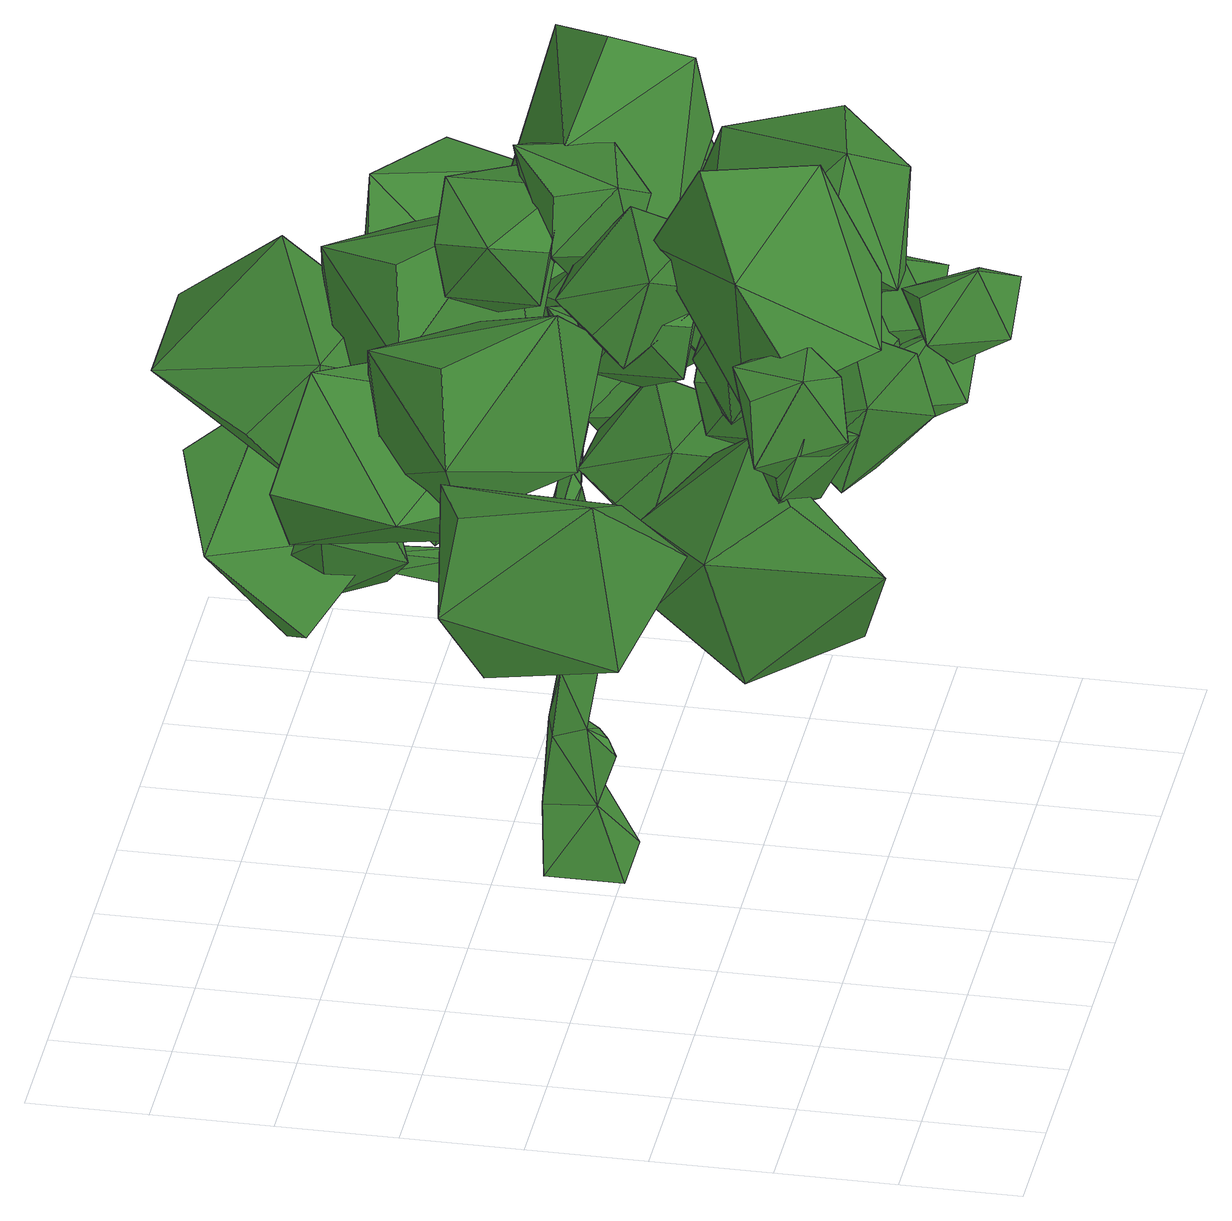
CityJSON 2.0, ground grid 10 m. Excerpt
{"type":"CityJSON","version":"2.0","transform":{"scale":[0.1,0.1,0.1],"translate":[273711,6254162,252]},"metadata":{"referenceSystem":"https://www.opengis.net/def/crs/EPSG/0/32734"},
"CityObjects":{
"tree1":{"type":"SolitaryVegetationObject","attributes":{"height":3.15,"width":0.2,"group":"standard","type":"broadleaf","footprint":[263572.54,6242870.1],"ground_height":12.13},"geometry":[{"type":"MultiSurface","lod":"2","boundaries":[[[0,1,2]],[[3,4,5]],[[0,6,7]],[[8,9,6]],[[9,10,11]],[[3,12,13]],[[2,8,0]],[[14,15,8]],[[15,16,10]],[[17,18,19]],[[2,20,14]],[[20,21,14]],[[22,16,21]],[[23,24,25]],[[7,20,1]],[[22,26,9]],[[9,23,22]],[[11,27,23]],[[28,29,30]],[[25,31,32]],[[33,34,35]],[[5,36,37]],[[38,39,40]],[[34,41,35]],[[28,38,34]],[[31,41,29]],[[39,42,43]],[[41,44,29]],[[29,39,30]],[[41,40,45]],[[46,42,47]],[[40,47,45]],[[39,46,40]],[[44,47,42]],[[48,49,50]],[[11,48,51]],[[11,12,3]],[[10,13,48]],[[52,53,54]],[[51,50,55]],[[12,55,52]],[[12,49,13]],[[56,57,58]],[[52,59,49]],[[49,56,50]],[[55,56,53]],[[60,57,61]],[[53,58,60]],[[53,61,54]],[[54,57,59]],[[62,63,64]],[[19,65,66]],[[67,65,62]],[[17,62,68]],[[10,17,32]],[[10,66,67]],[[16,19,66]],[[32,19,25]],[[64,69,70]],[[68,71,18]],[[18,63,65]],[[68,64,72]],[[70,73,74]],[[72,75,71]],[[63,75,69]],[[64,76,72]],[[73,77,74]],[[76,78,75]],[[75,73,69]],[[76,74,77]],[[79,80,81]],[[22,81,80]],[[9,79,6]],[[20,79,81]],[[82,83,84]],[[33,85,86]],[[33,28,34]],[[87,32,31]],[[33,36,88]],[[86,82,84]],[[27,37,82]],[[89,90,91]],[[82,92,93]],[[84,89,36]],[[37,89,92]],[[94,91,90]],[[89,95,92]],[[83,94,90]],[[93,95,94]],[[86,24,27]],[[86,85,24]],[[85,25,24]],[[5,87,88]],[[5,4,87]],[[4,32,87]],[[0,7,1]],[[0,8,6]],[[8,15,9]],[[9,15,10]],[[13,32,4]],[[4,3,13]],[[2,14,8]],[[14,21,15]],[[15,21,16]],[[17,68,18]],[[2,1,20]],[[20,22,21]],[[22,23,16]],[[25,16,23]],[[23,27,24]],[[7,6,20]],[[22,80,26]],[[9,11,23]],[[11,3,27]],[[28,31,29]],[[25,35,31]],[[35,25,85]],[[85,33,35]],[[37,3,5]],[[5,88,36]],[[38,30,39]],[[34,38,41]],[[28,30,38]],[[31,35,41]],[[39,44,42]],[[41,45,44]],[[29,44,39]],[[41,38,40]],[[46,43,42]],[[40,46,47]],[[39,43,46]],[[44,45,47]],[[48,13,49]],[[11,10,48]],[[11,51,12]],[[10,32,13]],[[52,55,53]],[[51,48,50]],[[12,51,55]],[[12,52,49]],[[56,59,57]],[[52,54,59]],[[49,59,56]],[[55,50,56]],[[60,58,57]],[[53,56,58]],[[53,60,61]],[[54,61,57]],[[62,65,63]],[[19,18,65]],[[67,66,65]],[[17,67,62]],[[10,67,17]],[[10,16,66]],[[16,25,19]],[[32,17,19]],[[64,63,69]],[[68,72,71]],[[18,71,63]],[[68,62,64]],[[70,69,73]],[[72,76,75]],[[63,71,75]],[[64,70,76]],[[73,78,77]],[[76,77,78]],[[75,78,73]],[[76,70,74]],[[79,26,80]],[[22,20,81]],[[9,26,79]],[[20,6,79]],[[82,93,83]],[[33,88,28]],[[28,88,31]],[[88,87,31]],[[33,84,36]],[[84,33,86]],[[86,27,82]],[[27,3,37]],[[89,83,90]],[[82,37,92]],[[84,83,89]],[[37,36,89]],[[94,95,91]],[[89,91,95]],[[83,93,94]],[[93,92,95]],[[96,97,98]],[[99,100,101]],[[102,103,104]],[[96,98,104]],[[105,106,107]],[[108,109,110]],[[111,112,113]],[[105,107,113]],[[114,115,116]],[[117,118,119]],[[120,121,122]],[[114,116,122]],[[123,124,125]],[[126,127,128]],[[129,130,131]],[[123,125,131]],[[132,133,134]],[[135,136,137]],[[138,139,140]],[[132,134,140]],[[141,142,143]],[[144,145,146]],[[147,148,149]],[[141,143,149]],[[150,151,152]],[[153,154,155]],[[156,157,158]],[[150,152,158]],[[159,160,161]],[[162,163,164]],[[165,166,167]],[[159,161,167]],[[168,169,170]],[[171,172,173]],[[174,175,176]],[[168,170,176]],[[177,178,179]],[[180,181,182]],[[183,184,185]],[[177,179,185]],[[186,187,188]],[[189,190,191]],[[192,193,194]],[[186,188,194]],[[195,196,197]],[[198,199,200]],[[201,202,203]],[[195,197,203]],[[204,205,206]],[[207,208,209]],[[210,211,212]],[[204,206,212]],[[213,214,215]],[[216,217,218]],[[219,220,221]],[[213,215,221]],[[222,223,224]],[[225,226,227]],[[228,229,230]],[[222,224,230]],[[231,232,233]],[[234,235,236]],[[237,238,239]],[[231,233,239]],[[240,241,242]],[[243,244,245]],[[246,247,248]],[[240,242,248]],[[249,250,251]],[[252,253,254]],[[255,256,257]],[[249,251,257]],[[258,259,260]],[[261,262,263]],[[264,265,266]],[[258,260,266]],[[267,268,269]],[[270,271,272]],[[273,274,275]],[[267,269,275]],[[276,277,278]],[[279,280,281]],[[282,283,284]],[[276,278,284]],[[285,286,287]],[[288,289,290]],[[291,292,293]],[[285,287,293]],[[294,295,296]],[[297,298,299]],[[300,301,302]],[[294,296,302]],[[303,304,305]],[[306,307,308]],[[309,310,311]],[[303,305,311]],[[312,313,314]],[[315,316,317]],[[318,319,320]],[[312,314,320]],[[321,322,323]],[[324,325,326]],[[327,328,329]],[[321,323,329]],[[330,331,332]],[[333,334,335]],[[336,337,338]],[[330,332,338]],[[339,340,341]],[[342,343,344]],[[345,346,347]],[[339,341,347]],[[348,349,350]],[[351,352,353]],[[354,355,356]],[[348,350,356]],[[357,358,359]],[[360,361,362]],[[363,364,365]],[[357,359,365]],[[366,367,368]],[[369,370,371]],[[372,373,374]],[[366,368,374]],[[375,376,377]],[[378,379,380]],[[381,382,383]],[[375,377,383]],[[384,385,386]],[[387,388,389]],[[390,391,392]],[[384,386,392]],[[393,394,395]],[[396,397,398]],[[399,400,401]],[[393,395,401]],[[402,403,404]],[[405,406,407]],[[408,409,410]],[[402,404,410]],[[411,412,413]],[[414,415,416]],[[417,418,419]],[[411,413,419]],[[419,416,417]],[[419,413,416]],[[413,414,416]],[[419,412,411]],[[419,418,412]],[[418,420,412]],[[416,418,417]],[[416,415,418]],[[415,420,418]],[[413,415,414]],[[413,412,415]],[[412,420,415]],[[410,407,408]],[[410,404,407]],[[404,405,407]],[[410,403,402]],[[410,409,403]],[[409,421,403]],[[407,409,408]],[[407,406,409]],[[406,421,409]],[[404,406,405]],[[404,403,406]],[[403,421,406]],[[401,398,399]],[[401,395,398]],[[395,396,398]],[[401,394,393]],[[401,400,394]],[[400,422,394]],[[398,400,399]],[[398,397,400]],[[397,422,400]],[[395,397,396]],[[395,394,397]],[[394,422,397]],[[392,389,390]],[[392,386,389]],[[386,387,389]],[[392,385,384]],[[392,391,385]],[[391,423,385]],[[389,391,390]],[[389,388,391]],[[388,423,391]],[[386,388,387]],[[386,385,388]],[[385,423,388]],[[383,380,381]],[[383,377,380]],[[377,378,380]],[[383,376,375]],[[383,382,376]],[[382,424,376]],[[380,382,381]],[[380,379,382]],[[379,424,382]],[[377,379,378]],[[377,376,379]],[[376,424,379]],[[374,371,372]],[[374,368,371]],[[368,369,371]],[[374,367,366]],[[374,373,367]],[[373,425,367]],[[371,373,372]],[[371,370,373]],[[370,425,373]],[[368,370,369]],[[368,367,370]],[[367,425,370]],[[365,362,363]],[[365,359,362]],[[359,360,362]],[[365,358,357]],[[365,364,358]],[[364,426,358]],[[362,364,363]],[[362,361,364]],[[361,426,364]],[[359,361,360]],[[359,358,361]],[[358,426,361]],[[356,353,354]],[[356,350,353]],[[350,351,353]],[[356,349,348]],[[356,355,349]],[[355,427,349]],[[353,355,354]],[[353,352,355]],[[352,427,355]],[[350,352,351]],[[350,349,352]],[[349,427,352]],[[347,344,345]],[[347,341,344]],[[341,342,344]],[[347,340,339]],[[347,346,340]],[[346,428,340]],[[344,346,345]],[[344,343,346]],[[343,428,346]],[[341,343,342]],[[341,340,343]],[[340,428,343]],[[338,335,336]],[[338,332,335]],[[332,333,335]],[[338,331,330]],[[338,337,331]],[[337,429,331]],[[335,337,336]],[[335,334,337]],[[334,429,337]],[[332,334,333]],[[332,331,334]],[[331,429,334]],[[329,326,327]],[[329,323,326]],[[323,324,326]],[[329,322,321]],[[329,328,322]],[[328,430,322]],[[326,328,327]],[[326,325,328]],[[325,430,328]],[[323,325,324]],[[323,322,325]],[[322,430,325]],[[320,317,318]],[[320,314,317]],[[314,315,317]],[[320,313,312]],[[320,319,313]],[[319,431,313]],[[317,319,318]],[[317,316,319]],[[316,431,319]],[[314,316,315]],[[314,313,316]],[[313,431,316]],[[311,308,309]],[[311,305,308]],[[305,306,308]],[[311,304,303]],[[311,310,304]],[[310,432,304]],[[308,310,309]],[[308,307,310]],[[307,432,310]],[[305,307,306]],[[305,304,307]],[[304,432,307]],[[302,299,300]],[[302,296,299]],[[296,297,299]],[[302,295,294]],[[302,301,295]],[[301,433,295]],[[299,301,300]],[[299,298,301]],[[298,433,301]],[[296,298,297]],[[296,295,298]],[[295,433,298]],[[293,290,291]],[[293,287,290]],[[287,288,290]],[[293,286,285]],[[293,292,286]],[[292,434,286]],[[290,292,291]],[[290,289,292]],[[289,434,292]],[[287,289,288]],[[287,286,289]],[[286,434,289]],[[284,281,282]],[[284,278,281]],[[278,279,281]],[[284,277,276]],[[284,283,277]],[[283,435,277]],[[281,283,282]],[[281,280,283]],[[280,435,283]],[[278,280,279]],[[278,277,280]],[[277,435,280]],[[275,272,273]],[[275,269,272]],[[269,270,272]],[[275,268,267]],[[275,274,268]],[[274,436,268]],[[272,274,273]],[[272,271,274]],[[271,436,274]],[[269,271,270]],[[269,268,271]],[[268,436,271]],[[266,263,264]],[[266,260,263]],[[260,261,263]],[[266,259,258]],[[266,265,259]],[[265,437,259]],[[263,265,264]],[[263,262,265]],[[262,437,265]],[[260,262,261]],[[260,259,262]],[[259,437,262]],[[257,254,255]],[[257,251,254]],[[251,252,254]],[[257,250,249]],[[257,256,250]],[[256,438,250]],[[254,256,255]],[[254,253,256]],[[253,438,256]],[[251,253,252]],[[251,250,253]],[[250,438,253]],[[248,245,246]],[[248,242,245]],[[242,243,245]],[[248,241,240]],[[248,247,241]],[[247,439,241]],[[245,247,246]],[[245,244,247]],[[244,439,247]],[[242,244,243]],[[242,241,244]],[[241,439,244]],[[239,236,237]],[[239,233,236]],[[233,234,236]],[[239,232,231]],[[239,238,232]],[[238,440,232]],[[236,238,237]],[[236,235,238]],[[235,440,238]],[[233,235,234]],[[233,232,235]],[[232,440,235]],[[230,227,228]],[[230,224,227]],[[224,225,227]],[[230,223,222]],[[230,229,223]],[[229,441,223]],[[227,229,228]],[[227,226,229]],[[226,441,229]],[[224,226,225]],[[224,223,226]],[[223,441,226]],[[221,218,219]],[[221,215,218]],[[215,216,218]],[[221,214,213]],[[221,220,214]],[[220,442,214]],[[218,220,219]],[[218,217,220]],[[217,442,220]],[[215,217,216]],[[215,214,217]],[[214,442,217]],[[212,209,210]],[[212,206,209]],[[206,207,209]],[[212,205,204]],[[212,211,205]],[[211,443,205]],[[209,211,210]],[[209,208,211]],[[208,443,211]],[[206,208,207]],[[206,205,208]],[[205,443,208]],[[203,200,201]],[[203,197,200]],[[197,198,200]],[[203,196,195]],[[203,202,196]],[[202,444,196]],[[200,202,201]],[[200,199,202]],[[199,444,202]],[[197,199,198]],[[197,196,199]],[[196,444,199]],[[194,191,192]],[[194,188,191]],[[188,189,191]],[[194,187,186]],[[194,193,187]],[[193,445,187]],[[191,193,192]],[[191,190,193]],[[190,445,193]],[[188,190,189]],[[188,187,190]],[[187,445,190]],[[185,182,183]],[[185,179,182]],[[179,180,182]],[[185,178,177]],[[185,184,178]],[[184,446,178]],[[182,184,183]],[[182,181,184]],[[181,446,184]],[[179,181,180]],[[179,178,181]],[[178,446,181]],[[176,173,174]],[[176,170,173]],[[170,171,173]],[[176,169,168]],[[176,175,169]],[[175,447,169]],[[173,175,174]],[[173,172,175]],[[172,447,175]],[[170,172,171]],[[170,169,172]],[[169,447,172]],[[167,164,165]],[[167,161,164]],[[161,162,164]],[[167,160,159]],[[167,166,160]],[[166,448,160]],[[164,166,165]],[[164,163,166]],[[163,448,166]],[[161,163,162]],[[161,160,163]],[[160,448,163]],[[158,155,156]],[[158,152,155]],[[152,153,155]],[[158,151,150]],[[158,157,151]],[[157,449,151]],[[155,157,156]],[[155,154,157]],[[154,449,157]],[[152,154,153]],[[152,151,154]],[[151,449,154]],[[149,146,147]],[[149,143,146]],[[143,144,146]],[[149,142,141]],[[149,148,142]],[[148,450,142]],[[146,148,147]],[[146,145,148]],[[145,450,148]],[[143,145,144]],[[143,142,145]],[[142,450,145]],[[140,137,138]],[[140,134,137]],[[134,135,137]],[[140,133,132]],[[140,139,133]],[[139,451,133]],[[137,139,138]],[[137,136,139]],[[136,451,139]],[[134,136,135]],[[134,133,136]],[[133,451,136]],[[131,128,129]],[[131,125,128]],[[125,126,128]],[[131,124,123]],[[131,130,124]],[[130,452,124]],[[128,130,129]],[[128,127,130]],[[127,452,130]],[[125,127,126]],[[125,124,127]],[[124,452,127]],[[122,119,120]],[[122,116,119]],[[116,117,119]],[[122,115,114]],[[122,121,115]],[[121,453,115]],[[119,121,120]],[[119,118,121]],[[118,453,121]],[[116,118,117]],[[116,115,118]],[[115,453,118]],[[113,110,111]],[[113,107,110]],[[107,108,110]],[[113,106,105]],[[113,112,106]],[[112,454,106]],[[110,112,111]],[[110,109,112]],[[109,454,112]],[[107,109,108]],[[107,106,109]],[[106,454,109]],[[104,101,102]],[[104,98,101]],[[98,99,101]],[[104,97,96]],[[104,103,97]],[[103,455,97]],[[101,103,102]],[[101,100,103]],[[100,455,103]],[[98,100,99]],[[98,97,100]],[[97,455,100]]]}]}
},
"vertices":[
[388,362,2],[322,297,2],[322,362,2],[370,327,245],[365,339,245],[366,326,256],[377,325,62],[388,297,2],[373,369,61],[373,340,120],[362,351,208],[376,326,210],[434,355,256],[429,366,252],[333,365,61],[366,366,121],[336,351,181],[352,386,235],[334,436,276],[342,379,232],[337,322,62],[337,358,121],[342,331,128],[349,323,181],[342,320,237],[337,330,235],[362,325,118],[352,312,239],[325,328,322],[260,339,402],[263,328,409],[316,342,317],[356,346,241],[344,312,259],[313,318,315],[304,331,310],[396,271,275],[404,272,260],[259,320,399],[155,329,387],[153,322,378],[255,331,392],[99,333,419],[101,329,421],[154,338,381],[152,331,371],[99,326,418],[97,330,416],[437,368,239],[470,368,302],[482,370,298],[443,356,241],[471,358,305],[466,347,362],[455,346,366],[484,360,300],[465,356,361],[512,359,407],[515,360,405],[454,354,364],[516,357,406],[513,357,408],[355,447,258],[328,488,263],[347,489,263],[330,444,256],[341,388,208],[356,389,218],[349,437,278],[333,522,244],[350,523,244],[331,492,278],[342,493,279],[331,570,269],[340,572,270],[335,526,258],[345,528,258],[337,568,277],[332,568,276],[363,316,103],[348,315,117],[344,308,104],[390,260,256],[419,211,304],[384,261,270],[338,320,246],[347,310,249],[359,337,254],[360,325,266],[428,221,307],[436,187,363],[441,193,364],[439,216,298],[428,205,296],[441,183,361],[447,189,362],[596,386,444],[562,313,515],[613,346,374],[563,297,332],[528,222,399],[503,352,323],[464,393,382],[425,321,451],[531,425,415],[165,378,419],[177,273,434],[116,389,356],[41,358,346],[48,252,358],[10,389,415],[38,378,491],[45,272,508],[113,406,476],[252,213,444],[286,145,368],[195,261,411],[127,237,373],[156,170,294],[98,192,434],[136,130,472],[165,59,397],[202,172,494],[469,148,644],[479,248,608],[389,131,648],[335,137,588],[339,236,549],[374,88,536],[451,96,509],[460,194,467],[486,98,583],[318,91,584],[314,139,680],[242,77,559],[182,131,553],[172,181,648],[221,182,503],[293,218,515],[288,270,608],[335,149,528],[469,247,343],[404,209,358],[493,261,394],[507,225,438],[443,187,456],[540,189,406],[525,160,358],[462,120,374],[509,207,328],[538,382,538],[603,345,553],[538,397,482],[545,361,436],[611,323,448],[501,325,450],[494,296,500],[557,256,513],[495,343,534],[190,369,419],[112,441,434],[235,393,356],[271,466,346],[196,542,358],[315,463,415],[286,453,491],[212,528,508],[248,383,476],[256,588,419],[316,675,434],[287,547,356],[364,522,346],[428,607,358],[368,478,415],[353,505,491],[417,589,508],[278,533,476],[482,367,466],[383,407,481],[515,406,403],[523,487,393],[426,531,405],[564,500,462],[541,480,538],[445,524,555],[530,400,523],[374,549,506],[448,472,521],[328,527,442],[287,457,433],[357,377,444],[244,463,502],[273,471,577],[343,392,595],[316,539,562],[233,486,498],[306,410,513],[187,465,435],[146,395,425],[216,315,437],[103,400,494],[132,409,570],[202,329,587],[175,476,555],[467,337,688],[378,356,636],[500,273,656],[518,262,579],[432,277,524],[564,326,572],[543,401,587],[458,422,531],[521,389,662],[313,649,366],[225,616,323],[346,587,403],[364,517,371],[278,479,327],[410,545,313],[389,599,258],[304,564,210],[367,655,309],[301,350,636],[353,392,649],[293,350,585],[328,341,548],[380,383,558],[342,294,565],[360,283,612],[413,322,624],[320,302,638],[360,334,456],[411,376,469],[352,334,406],[386,325,369],[438,367,378],[400,279,386],[418,267,432],[471,306,444],[378,286,458],[261,433,452],[312,475,465],[253,434,402],[287,424,365],[339,466,374],[301,378,382],[319,366,428],[372,406,440],[279,385,455],[249,478,361],[307,492,391],[229,523,344],[251,557,313],[310,574,342],[261,525,275],[288,481,278],[348,495,305],[259,459,314],[283,350,595],[346,349,620],[263,396,606],[282,442,594],[345,445,619],[286,434,544],[311,396,520],[375,396,542],[286,358,544],[283,142,491],[346,141,516],[263,188,502],[282,234,490],[345,236,515],[286,225,440],[311,187,416],[375,188,438],[286,149,441],[283,236,539],[346,235,564],[263,282,550],[282,328,538],[345,330,563],[286,319,488],[311,281,464],[375,282,487],[286,243,489],[216,128,468],[219,84,518],[251,165,476],[301,158,484],[308,114,535],[310,132,440],[287,89,424],[293,43,473],[239,108,427],[453,365,522],[457,321,573],[488,402,531],[538,395,539],[546,351,590],[547,369,495],[524,326,479],[530,280,528],[476,345,482],[234,307,552],[238,262,603],[269,343,561],[319,336,568],[326,293,619],[328,310,525],[305,268,509],[311,221,558],[257,286,511],[275,296,376],[278,251,426],[310,332,384],[360,325,392],[367,282,443],[369,300,348],[345,257,332],[352,211,381],[298,275,334],[365,243,465],[369,199,515],[401,280,473],[451,273,481],[458,229,532],[459,247,437],[436,204,421],[443,158,470],[388,223,424],[241,459,370],[245,414,420],[276,495,378],[326,488,386],[334,445,437],[335,463,342],[312,420,326],[318,374,375],[264,438,329],[468,200,432],[527,174,410],[432,187,398],[420,140,382],[476,111,358],[411,120,429],[443,119,468],[500,90,448],[451,170,470],[449,142,490],[466,100,510],[479,163,480],[508,152,458],[527,110,477],[487,142,428],[459,117,427],[475,74,445],[438,134,454],[449,119,423],[466,77,444],[479,140,413],[508,129,392],[527,87,411],[487,119,361],[459,94,361],[475,51,379],[438,111,388],[400,75,515],[417,32,535],[430,95,505],[459,84,483],[478,42,502],[438,75,453],[410,50,452],[426,7,470],[389,67,479],[323,156,504],[273,134,524],[314,181,468],[285,214,465],[233,195,484],[303,239,498],[310,226,540],[260,207,562],[335,190,530],[228,101,474],[187,84,512],[208,119,439],[179,153,439],[135,138,476],[205,182,461],[225,176,500],[183,162,539],[246,139,490],[590,310,399],[637,344,408],[559,322,428],[542,363,434],[587,399,444],[529,369,392],[554,367,356],[599,403,363],[569,325,362],[547,285,381],[581,312,342],[543,313,416],[528,355,415],[562,384,377],[489,346,396],[483,326,356],[515,354,316],[505,288,367],[172,96,573],[169,90,515],[203,128,581],[203,170,565],[201,166,507],[162,181,579],[124,160,571],[119,156,513],[137,120,586],[161,135,478],[571,366,322],[634,402,410],[144,120,531],[226,167,535],[450,3,514],[499,47,422],[499,70,489],[534,109,392],[302,385,439],[427,170,535],[336,222,445],[295,233,622],[514,292,592],[277,55,538],[391,283,552],[391,189,504],[391,397,608],[356,529,362],[371,473,433],[470,373,437],[412,389,617],[219,533,261],[373,362,533],[282,306,521],[423,368,528],[362,511,489],[423,673,442],[130,546,442],[627,286,512],[400,150,406],[254,225,700],[431,284,518],[220,86,309],[95,205,442],[484,243,494]
]}
